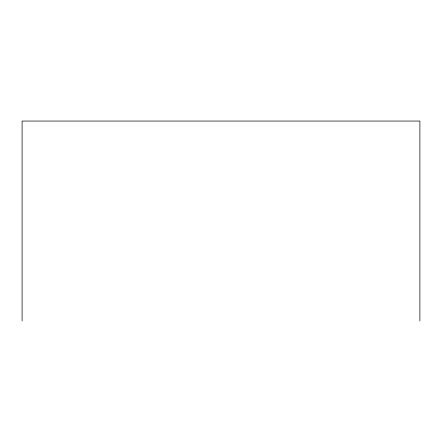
<?xml version="1.0" encoding="UTF-8"?>
<svg xmlns="http://www.w3.org/2000/svg" width="442" height="442" viewBox="0 0 442 442"><rect width="100%" height="100%" fill="white"/><g stroke="black" fill="none" stroke-linecap="round" stroke-linejoin="round"><path stroke-width="0.66" d="M419.9 320.947L419.9 121.053L22.1 121.053L22.1 320.947"/></g></svg>
